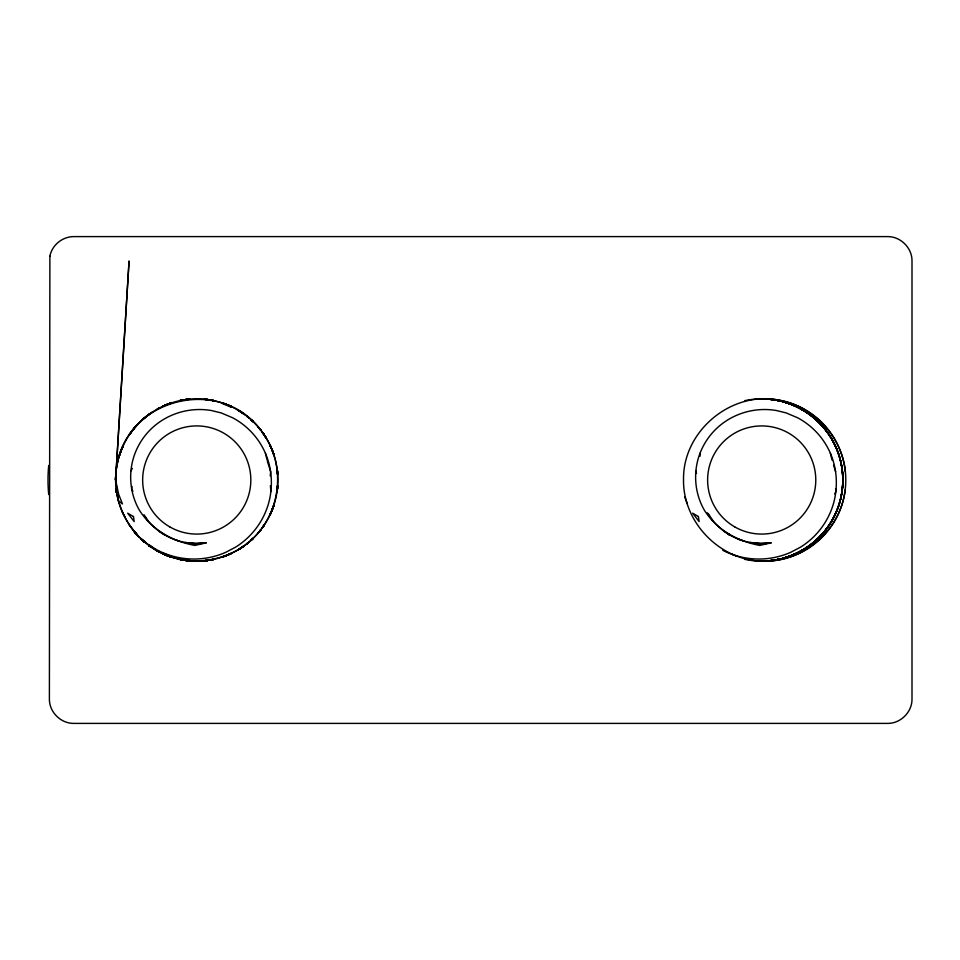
<?xml version="1.0" encoding="UTF-8"?>
<svg xmlns="http://www.w3.org/2000/svg" width="960" height="960" viewBox="0 0 960 960"><rect width="100%" height="100%" fill="white"/><g stroke="black" fill="none" stroke-linecap="round" stroke-linejoin="round"><path stroke-width="1.44" d="M128.976 524.616L138.852 536.844L147.264 543.84L156.528 549.648A79.092 79.032 -89.8 0 0 225.768 552.312L235.524 547.176A76.212 76.164 25.8 0 0 269.16 501.18C273.012 485.292 271.896 468.264 265.404 453.216A73.332 73.272 -36 0 0 232.656 417.78L221.196 412.92L211.464 410.532A70.5 70.452 85.4 0 0 162.24 420.252A67.632 67.572 25.2 0 0 135.06 453.24C127.944 471.768 129.504 493.152 139.476 510.348C151.908 529.92 172.5 541.236 194.808 545.424L206.088 542.868A63.564 63.564 0 0 1 158.832 531.024M722.772 550.32A79.092 79.032 -89.8 0 0 790.74 552.312L800.484 547.176A76.212 76.164 25.8 0 0 834.12 501.18C837.972 485.292 836.856 468.264 830.364 453.216A73.332 73.272 -36 0 0 797.628 417.78L786.168 412.92L776.436 410.532A70.5 70.452 85.4 0 0 727.212 420.252A67.632 67.572 25.2 0 0 700.02 453.24C692.904 471.768 694.464 493.152 704.448 510.348C716.88 529.92 737.472 541.236 759.78 545.424L771.048 542.868A63.564 63.564 0 0 1 723.804 531.024M116.148 470.616L115.608 479.628L129.072 260.952L116.148 470.616C123.3 396.66 225.516 372.48 264.864 435.972C285.696 467.52 280.344 511.86 253.38 538.08C228.084 562.872 186.816 568.212 156.204 550.272A81.36 81.24 -29.9 0 1 148.98 545.592M270.252 475.824L270.684 471.66L267.408 461.412M132.036 486.492L131.592 489.096L132.912 491.316M845.196 489.696C840.912 529.284 804.516 561.648 764.652 561.132C721.068 561.78 682.74 522.996 683.52 479.496C682.848 430.896 731.58 390.348 779.232 400.212C813.9 406.26 841.968 436.752 845.352 471.72M834.732 493.92L835.908 491.58L835.62 488.688M130.884 470.904L132.372 468.444M206.088 542.868L195.456 543.552L184.86 542.448M771.048 542.868L760.428 543.552L749.832 542.448M179.928 558.912L182.724 559.284M185.532 559.656L189.732 560.208M221.64 403.248L230.772 407.04M157.476 550.8L160.08 551.88M162.696 552.96L171.816 556.74M141.612 539.088L144.972 541.668M149.448 545.1L151.692 546.828M135.072 531.768L136.788 534.012M138.852 536.844C124.356 521.448 115.764 501.204 115.608 480A81.132 81.132 0 0 1 115.656 477.192A81.36 81.24 30 0 0 115.608 480L118.308 500.76L122.46 503.928L118.632 494.22L115.608 480A81.36 81.24 30.5 0 1 115.68 476.604M708.156 513.48L713.04 520.896M144.012 514.716L148.068 520.896M121.644 510.696L124.968 517.02M684.684 496.992L687.42 503.928M833.604 465.252L835.644 471.66M695.844 470.904L696.504 473.496M830.364 453.216L832.044 460.044M265.404 453.216L267.072 460.044M116.076 488.652C118.848 514.02 134.22 537.384 156.204 550.272A81.36 81.24 -89 0 0 237.3 550.26A81.36 81.228 29 0 0 275.1 501M116.904 489.804L117.264 492.6M270.384 485.796L270.936 491.58M700.02 453.24L700.104 456.18M768.876 398.976A81.132 81.132 0 0 1 845.784 480A81.132 81.132 0 0 1 768.876 561.024M735.588 555.744A81.132 81.132 0 0 1 731.64 554.112M277.668 485.64A81.132 81.132 0 0 1 277.08 491.292A81.36 81.228 28.9 0 0 277.668 485.64A81.36 81.24 31.1 0 1 277.02 491.676A81.36 81.228 29.9 0 0 277.668 485.64A81.36 81.24 30.6 0 1 277.044 491.556M273.9 505.044A81.132 81.132 0 0 1 270.264 514.308A81.36 81.228 28.9 0 0 273.9 505.056A81.36 81.24 31.1 0 1 270.096 514.656A81.36 81.228 29.9 0 0 273.912 505.044A81.36 81.24 30.6 0 1 270.144 514.548M264.012 525.348A81.132 81.132 0 0 1 262.38 527.676A81.36 81.228 28.9 0 0 264 525.36A81.36 81.228 29.9 0 1 262.164 527.964A81.36 81.24 31.1 0 0 264.012 525.348A81.36 81.24 30.6 0 1 262.224 527.904M258.648 532.44A81.36 81.228 29.9 0 0 260.664 529.956A81.132 81.132 0 0 1 258.876 532.164A81.36 81.228 28.9 0 0 260.664 529.956A81.36 81.24 31.1 0 1 257.916 533.292M253.104 538.356A81.132 81.132 0 0 1 251.04 540.276A81.36 81.228 28.9 0 0 253.092 538.356A81.36 81.228 29.9 0 1 250.776 540.516A81.36 81.24 31.1 0 0 253.116 538.344A81.36 81.24 30.6 0 1 250.836 540.468M248.904 542.136A81.132 81.132 0 0 1 246.696 543.924A81.36 81.228 28.9 0 0 248.892 542.136A81.36 81.228 29.9 0 1 246.408 544.152A81.36 81.24 31.1 0 0 248.904 542.136A81.36 81.24 30.6 0 1 246.468 544.104M244.416 545.64A81.132 81.132 0 0 1 238.512 549.552A81.36 81.228 28.9 0 0 244.416 545.64A81.36 81.228 29.9 0 1 238.212 549.732A81.36 81.24 31.1 0 0 244.416 545.64A81.36 81.24 30.6 0 1 238.284 549.684M221.784 557.172A81.132 81.132 0 0 0 231.036 553.524A81.36 81.24 -89.1 0 1 221.292 557.328M210.84 559.896A81.132 81.132 0 0 0 213.624 559.356A81.36 81.24 -89.1 0 1 210.336 559.98M203.796 560.82A81.132 81.132 0 0 0 208.032 560.34A81.36 81.24 -89.1 0 1 203.28 560.868M184.944 560.268A81.36 81.24 -89.1 0 0 189.684 560.82A81.132 81.132 0 0 1 185.448 560.34M179.844 559.356A81.132 81.132 0 0 0 182.628 559.896A81.36 81.24 -89.1 0 1 179.352 559.248M162.432 553.524A81.132 81.132 0 0 0 171.696 557.172A81.36 81.24 -89.1 0 1 161.964 553.308M148.704 545.376A81.36 81.24 -30.1 0 0 151.392 547.272A81.132 81.132 0 0 1 149.064 545.64A81.36 81.24 -28.8 0 0 151.392 547.272A81.36 81.24 -29 0 1 148.584 545.292M116.688 466.824A81.36 81.24 31.1 0 1 123.42 445.272A81.36 81.24 30.5 0 0 119.148 456.3A81.132 81.132 0 0 1 123.216 445.692M137.412 424.656A81.132 81.132 0 0 0 129.468 434.652A81.36 81.24 30.5 0 1 137.82 424.236M151.392 412.728A81.132 81.132 0 0 0 141.396 420.684A81.36 81.24 30.5 0 1 151.872 412.404M157.392 409.044A81.36 81.24 89.5 0 1 160.068 407.628A81.36 81.228 89.1 0 0 157.392 409.044A81.36 81.24 -89.7 0 1 160.164 407.58A81.36 81.24 -89.3 0 0 157.392 409.044A81.132 81.132 0 0 1 159.888 407.724M203.808 399.18A81.36 81.24 89.5 0 1 208.248 399.696A81.36 81.228 89.1 0 0 203.796 399.18A81.36 81.24 -89.7 0 1 208.356 399.708A81.36 81.24 -89.3 0 0 203.784 399.18A81.132 81.132 0 0 1 208.032 399.66M213.624 400.644A81.132 81.132 0 0 0 210.84 400.104A81.36 81.24 -89.3 0 1 213.996 400.728M221.784 402.828A81.36 81.24 89.5 0 1 231.228 406.56A81.36 81.228 89.1 0 0 221.796 402.84A81.36 81.24 -89.3 0 1 231.384 406.644A81.36 81.24 -89.7 0 0 221.796 402.84A81.132 81.132 0 0 1 231.036 406.476M244.56 414.456A81.36 81.228 -31 0 0 238.512 410.448A81.132 81.132 0 0 1 244.416 414.36A81.36 81.24 -28.9 0 0 238.512 410.448A81.36 81.24 -30.3 0 1 244.776 414.624M249.036 417.972A81.36 81.228 -31 0 0 246.684 416.064A81.132 81.132 0 0 1 248.904 417.864A81.36 81.24 -28.9 0 0 246.696 416.076A81.36 81.24 -30.3 0 1 249.24 418.152M253.236 421.776A81.36 81.228 -31 0 0 251.028 419.712A81.132 81.132 0 0 1 253.104 421.644A81.36 81.24 -28.9 0 0 251.052 419.736A81.36 81.24 -30.3 0 1 253.428 421.968M260.784 430.188A81.36 81.228 -31 0 0 258.864 427.824A81.132 81.132 0 0 1 260.664 430.044A81.36 81.24 -29.4 0 0 257.964 426.768A81.36 81.24 -30.3 0 1 260.952 430.404M266.388 438.384A81.36 81.228 -31 0 0 262.38 432.312A81.132 81.132 0 0 1 266.292 438.228A81.36 81.24 -29.4 0 0 262.392 432.336A81.36 81.24 -30.3 0 1 266.52 438.624M273.96 455.124A81.36 81.228 -31 0 0 270.264 445.704A81.132 81.132 0 0 1 273.9 454.956A81.36 81.24 -29.4 0 0 270.264 445.704A81.36 81.24 -30.3 0 1 274.044 455.376M277.68 474.54A81.36 81.228 -31 0 0 277.08 468.708A81.132 81.132 0 0 1 277.668 474.36A81.36 81.24 -28.9 0 0 277.08 468.696A81.36 81.24 -30.3 0 1 277.704 474.804M164.952 535.044A63.852 63.696 -30.2 0 1 145.476 517.584M202.26 543.324A63.864 63.696 89.2 0 1 185.7 542.592M177.648 540.624A63.864 63.696 89.2 0 1 175.02 539.736M48.72 494.58A148.74 148.74 0 0 1 48.72 465.42M221.496 557.256A81.36 81.24 -89.8 0 0 231.036 553.524A81.36 81.228 89 0 1 221.676 557.196A81.36 81.24 89.8 0 0 231.036 553.524A81.36 81.228 89.5 0 1 221.664 557.208M210.54 559.944A81.36 81.24 -89.8 0 0 213.636 559.356A81.36 81.228 89 0 1 210.732 559.92A81.36 81.228 89.5 0 0 213.636 559.356A81.36 81.24 89.8 0 1 210.744 559.908M203.472 560.844A81.36 81.24 -89.8 0 0 208.044 560.34A81.36 81.24 89.8 0 1 203.688 560.832A81.36 81.228 89 0 0 208.02 560.34A81.36 81.228 89.5 0 1 203.652 560.832M185.328 560.328A81.36 81.24 89.8 0 0 189.672 560.82A81.36 81.24 -89.8 0 1 185.136 560.292M179.556 559.284A81.36 81.24 -89.8 0 0 182.64 559.896A81.36 81.24 89.8 0 1 179.736 559.332A81.36 81.228 89 0 0 182.628 559.896A81.36 81.228 89.5 0 1 179.724 559.32M162.168 553.392A81.36 81.24 -89.8 0 0 171.696 557.172A81.36 81.24 89.8 0 1 162.372 553.488A81.36 81.228 89 0 0 171.684 557.16A81.36 81.228 89.5 0 1 162.324 553.464M157.128 550.8A81.36 81.24 -89.8 0 0 159.888 552.276A81.132 81.132 0 0 1 157.392 550.956A81.36 81.228 89 0 0 159.888 552.276A81.36 81.24 -89.1 0 1 156.936 550.704M144.924 542.424A81.36 81.24 -29.9 0 1 141.324 539.256M136.764 534.648A81.36 81.24 -29.9 0 1 134.532 532.08M116.664 493.032A81.36 81.24 -29.9 0 1 116.208 489.804M140.964 538.92A81.36 81.24 -29 0 0 144.564 542.124A81.36 81.24 -28.8 0 1 141.384 539.316M134.232 531.708A81.36 81.24 -29 0 0 136.452 534.3A81.36 81.24 -28.8 0 1 134.604 532.164M116.136 489.288A81.36 81.24 -29 0 0 116.604 492.708A81.36 81.24 -28.8 0 1 116.208 489.888M189.672 560.82A81.36 81.228 89 0 1 185.328 560.328A81.36 81.228 89.5 0 0 189.672 560.82M237.288 409.728A81.36 81.24 -88.9 0 0 217.716 401.628A81.36 81.24 -88.9 0 0 156.168 409.752A81.348 81.228 29.4 0 0 115.608 480A81.36 81.24 31.1 0 1 116.1 471.048M119.148 456.3A81.36 81.24 30 0 1 123.264 445.596M137.484 424.584A81.36 81.24 30 0 0 129.456 434.664A81.36 81.24 31.1 0 1 137.736 424.308M151.476 412.68A81.36 81.24 30 0 0 141.396 420.684A81.36 81.24 31.1 0 1 151.788 412.464M141.072 539.028A81.36 81.24 -30.1 0 0 144.564 542.136A81.36 81.228 -30.8 0 1 141.108 539.052M134.316 531.828A81.36 81.24 -30.1 0 0 136.452 534.288A81.36 81.228 -30.8 0 1 134.352 531.864M151.392 547.272A81.36 81.228 -30.8 0 1 148.752 545.412M275.46 499.644A81.36 81.228 29 0 0 277.872 480A81.36 81.24 -29.5 0 0 275.448 460.344M237.276 409.728A81.36 81.24 -29.5 0 1 275.1 458.988M260.676 529.944A81.36 81.24 30.6 0 1 258.696 532.38M270.252 445.692A81.36 81.24 -28.9 0 1 273.9 454.944M258.876 427.848A81.36 81.24 -28.9 0 1 260.676 430.056M262.38 432.324A81.36 81.24 -28.9 0 1 266.28 438.228M277.08 468.696A81.36 81.24 -29.4 0 1 277.68 474.384M238.512 410.448A81.36 81.24 -29.4 0 1 244.428 414.372M246.696 416.076A81.36 81.24 -29.4 0 1 248.916 417.876M251.052 419.736A81.36 81.24 -29.4 0 1 253.116 421.668M727.56 533.616A63.852 63.696 -28.9 0 0 729.924 535.044A63.852 63.696 -30.1 0 1 711.18 518.58M709.536 516.324A63.852 63.696 -30.1 0 1 707.28 512.832M767.22 543.324A63.864 63.696 89.2 0 1 750.66 542.592M742.62 540.624A63.864 63.696 89.2 0 1 737.388 538.728M729.924 535.044A63.852 63.696 -29.6 0 1 727.14 533.34A63.864 63.696 -30.7 0 0 729.924 535.044A63.852 63.696 -28.9 0 1 727.116 533.328M842.832 479.892A81.36 81.24 30 0 1 801.804 550.524M801.636 550.62A81.36 81.24 29.5 0 0 842.832 480A81.36 81.24 -28.9 0 0 802.272 409.74A81.36 81.228 -30.7 0 1 842.832 480.6A81.36 81.24 -29 0 0 802.272 409.74A81.36 81.24 -30.3 0 1 842.832 480.444M768.444 560.844A81.36 81.24 -89.8 0 0 781.344 558.72A81.36 81.228 89 0 1 768.636 560.832A81.36 81.228 89.5 0 0 781.356 558.72A81.36 81.24 -89.1 0 1 768.144 560.868M762.792 561.12A81.36 81.24 -89.8 0 0 765.936 561.024A81.132 81.132 0 0 1 763.104 561.12A81.36 81.228 89 0 0 765.912 561.024A81.36 81.24 -89.1 0 1 762.492 561.132M782.7 558.36A81.132 81.132 0 0 0 802.272 550.26A81.36 81.228 28.9 0 0 842.832 480A81.36 81.24 -30 0 0 801.66 409.392M779.976 559.044A81.132 81.132 0 0 1 775.812 559.896M772.992 560.34A81.132 81.132 0 0 1 768.756 560.82A81.36 81.24 89.8 0 0 781.332 558.72M782.4 558.444A81.36 81.24 -89.8 0 0 802.272 550.26A81.36 81.24 -88.8 0 1 744.552 559.296M801.936 550.452A81.36 81.24 31.1 0 0 842.832 480A81.36 81.24 30.6 0 1 801.696 550.596M744.888 400.632A81.36 81.24 -88.9 0 1 782.748 401.652A81.36 81.228 89.1 0 1 802.416 409.836M782.112 558.516A81.36 81.24 -89.1 0 0 802.272 550.26A81.36 81.24 89.8 0 1 782.64 558.384M762.96 561.12A81.36 81.228 89.5 0 0 765.924 561.024A81.36 81.24 89.8 0 1 763.032 561.12M49.884 256.2L49.392 699.048C49.236 712.104 60.78 723.552 73.812 723.396L887.58 723.396C900.612 723.552 912.156 712.104 912 699.048L912 260.952C912.156 247.896 900.612 236.448 887.58 236.604L73.812 236.604C62.508 236.568 51.996 245.064 49.884 256.2M698.412 516.54L692.652 513.18L699.132 521.592L698.412 516.54M133.452 516.54L127.692 513.18L134.172 521.592L133.452 516.54M171.696 402.828A81.132 81.132 0 0 0 162.432 406.476A81.36 81.24 -89.7 0 1 172.092 402.708A81.36 81.24 -89.3 0 0 162.432 406.476A81.36 81.24 -90 0 1 171.696 402.828M189.684 399.18A81.132 81.132 0 0 0 179.844 400.644A81.36 81.24 -89.7 0 1 190.104 399.144A81.36 81.24 -89.3 0 0 179.856 400.644A81.36 81.24 -90 0 1 189.684 399.18M169.692 526.836A54.084 54.084 0 0 0 250.824 480A54.084 54.084 0 0 0 169.692 433.164A54.084 54.084 0 0 0 169.692 526.836M171.888 402.768A81.36 81.24 89.5 0 0 162.444 406.476A81.36 81.228 89.1 0 1 171.852 402.78M189.9 399.156A81.36 81.24 89.5 0 0 179.856 400.644A81.36 81.228 89.1 0 1 189.864 399.168M213.828 400.692A81.36 81.24 89.5 0 0 210.852 400.104A81.36 81.24 -88.9 0 1 213.72 400.668A81.36 81.228 89.1 0 0 210.852 400.104A81.36 81.24 -89.7 0 1 213.948 400.716M116.16 489.432A81.36 81.24 -30.1 0 0 116.616 492.708A81.36 81.228 -30.8 0 1 116.172 489.504M157.284 550.884A81.36 81.228 89.5 0 0 159.888 552.276A81.36 81.24 89.8 0 1 157.332 550.92M734.664 526.836A54.084 54.084 0 0 0 815.784 480A54.084 54.084 0 0 0 734.664 433.164A54.084 54.084 0 0 0 734.664 526.836M782.592 558.396A81.36 81.228 89 0 0 802.272 550.26A81.36 81.228 89.5 0 1 782.568 558.396M781.776 401.388A81.36 81.24 -89.3 0 0 768.756 399.18A81.36 81.228 89.1 0 1 781.524 401.328A81.36 81.24 89.5 0 0 768.768 399.18A81.36 81.24 -89.7 0 1 781.728 401.388M802.656 409.968A81.36 81.24 -89.3 0 0 782.688 401.628A81.36 81.24 89.5 0 1 802.452 409.848A81.36 81.24 -88.9 0 0 782.688 401.628A81.36 81.24 -89.7 0 1 802.62 409.944"/></g></svg>
